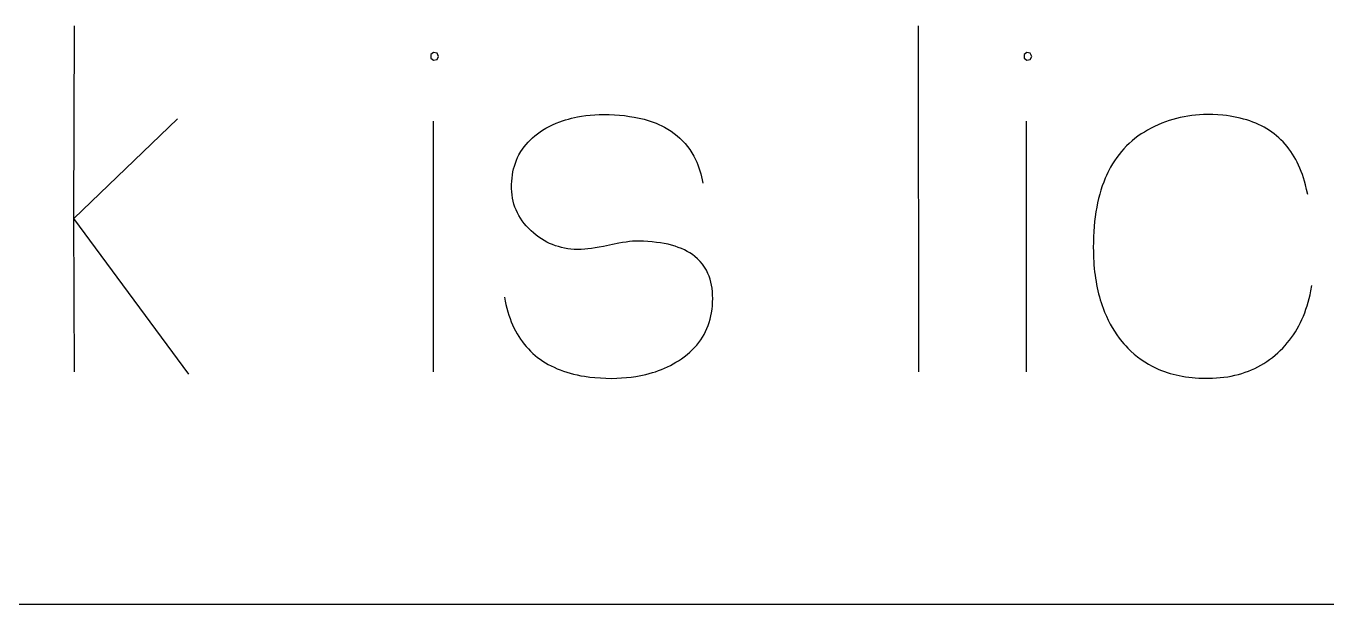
# Model space of a CAD drawing. Extents: x -180 to 180, y -173 to 173.
# Drawn here: x -44.76 to -33.56, y -11 to -6.02 of the extents above; entities that cross this region are included whole.
import ezdxf

# ---------------------------------------------------------------- set-up
doc = ezdxf.new("R2010")
doc.units = 0
doc.header["$MEASUREMENT"] = 0
doc.layers.get('0').update_dxf_attribs({"linetype": 'CONTINUOUS'})

msp = doc.modelspace()

# ---------------------------------------------------------------- linework, layer by layer
for p, q in [((-44.343, -7.678), (-44.339, -6.018)), ((-37.071, -6.018), (-37.068, -9)), ((-41.244, -6.246), (-41.267, -6.265)), ((-41.267, -6.265), (-41.267, -6.295)), ((-41.214, -6.253), (-41.244, -6.246)), ((-41.201, -6.28), (-41.214, -6.253)), ((-36.135, -6.246), (-36.158, -6.265)), ((-36.158, -6.265), (-36.158, -6.295)), ((-36.105, -6.253), (-36.135, -6.246)), ((-36.092, -6.28), (-36.105, -6.253)), ((-41.267, -6.295), (-41.244, -6.314)), ((-41.244, -6.314), (-41.214, -6.307)), ((-41.214, -6.307), (-41.201, -6.28)), ((-36.158, -6.295), (-36.135, -6.314)), ((-36.135, -6.314), (-36.105, -6.307)), ((-36.105, -6.307), (-36.092, -6.28)), ((-44.343, -7.678), (-43.452, -6.818)), ((-40.133, -6.835), (-40.108, -6.827)), ((-40.108, -6.827), (-40.083, -6.82)), ((-40.083, -6.82), (-40.058, -6.814)), ((-40.058, -6.814), (-40.032, -6.808)), ((-40.032, -6.808), (-40.006, -6.802)), ((-40.006, -6.802), (-39.97, -6.796)), ((-39.97, -6.796), (-39.933, -6.791)), ((-39.933, -6.791), (-39.895, -6.787)), ((-39.895, -6.787), (-39.857, -6.784)), ((-39.857, -6.784), (-39.818, -6.782)), ((-39.818, -6.782), (-39.778, -6.782)), ((-39.778, -6.782), (-39.731, -6.782)), ((-39.731, -6.782), (-39.686, -6.784)), ((-39.686, -6.784), (-39.642, -6.787)), ((-39.642, -6.787), (-39.599, -6.791)), ((-39.599, -6.791), (-39.557, -6.797)), ((-39.557, -6.797), (-39.517, -6.803)), ((-39.517, -6.803), (-39.488, -6.809)), ((-39.488, -6.809), (-39.459, -6.815)), ((-39.459, -6.815), (-39.431, -6.822)), ((-39.431, -6.822), (-39.404, -6.83)), ((-39.404, -6.83), (-39.378, -6.838)), ((-34.878, -6.824), (-34.909, -6.834)), ((-34.846, -6.815), (-34.878, -6.824)), ((-34.813, -6.807), (-34.846, -6.815)), ((-34.78, -6.801), (-34.813, -6.807)), ((-34.747, -6.795), (-34.78, -6.801)), ((-34.714, -6.79), (-34.747, -6.795)), ((-34.68, -6.786), (-34.714, -6.79)), ((-34.646, -6.784), (-34.68, -6.786)), ((-34.612, -6.782), (-34.646, -6.784)), ((-34.577, -6.782), (-34.612, -6.782)), ((-34.532, -6.782), (-34.577, -6.782)), ((-34.488, -6.785), (-34.532, -6.782)), ((-34.446, -6.788), (-34.488, -6.785)), ((-34.414, -6.791), (-34.446, -6.788)), ((-34.384, -6.795), (-34.414, -6.791)), ((-34.354, -6.8), (-34.384, -6.795)), ((-34.324, -6.806), (-34.354, -6.8)), ((-34.296, -6.812), (-34.324, -6.806)), ((-34.268, -6.82), (-34.296, -6.812)), ((-34.24, -6.828), (-34.268, -6.82)), ((-34.214, -6.836), (-34.24, -6.828)), ((-41.246, -9), (-41.246, -6.839)), ((-40.35, -6.948), (-40.327, -6.931)), ((-40.327, -6.931), (-40.305, -6.917)), ((-40.305, -6.917), (-40.277, -6.9)), ((-40.277, -6.9), (-40.248, -6.885)), ((-40.248, -6.885), (-40.219, -6.87)), ((-40.219, -6.87), (-40.188, -6.856)), ((-40.188, -6.856), (-40.157, -6.844)), ((-40.157, -6.844), (-40.133, -6.835)), ((-39.378, -6.838), (-39.352, -6.848)), ((-39.352, -6.848), (-39.327, -6.857)), ((-39.327, -6.857), (-39.303, -6.868)), ((-39.303, -6.868), (-39.279, -6.879)), ((-39.279, -6.879), (-39.256, -6.89)), ((-39.256, -6.89), (-39.227, -6.907)), ((-39.227, -6.907), (-39.199, -6.925)), ((-39.199, -6.925), (-39.172, -6.944)), ((-36.137, -9), (-36.137, -6.839)), ((-35.122, -6.932), (-35.15, -6.949)), ((-35.094, -6.915), (-35.122, -6.932)), ((-35.064, -6.899), (-35.094, -6.915)), ((-35.034, -6.884), (-35.064, -6.899)), ((-35.003, -6.87), (-35.034, -6.884)), ((-34.972, -6.857), (-35.003, -6.87)), ((-34.941, -6.845), (-34.972, -6.857)), ((-34.909, -6.834), (-34.941, -6.845)), ((-34.188, -6.846), (-34.214, -6.836)), ((-34.162, -6.856), (-34.188, -6.846)), ((-34.138, -6.867), (-34.162, -6.856)), ((-34.114, -6.879), (-34.138, -6.867)), ((-34.09, -6.891), (-34.114, -6.879)), ((-34.067, -6.904), (-34.09, -6.891)), ((-34.045, -6.918), (-34.067, -6.904)), ((-34.024, -6.933), (-34.045, -6.918)), ((-34.003, -6.949), (-34.024, -6.933)), ((-40.464, -7.059), (-40.448, -7.039)), ((-40.448, -7.039), (-40.43, -7.019)), ((-40.43, -7.019), (-40.412, -7.001)), ((-40.412, -7.001), (-40.392, -6.982)), ((-40.392, -6.982), (-40.372, -6.965)), ((-40.372, -6.965), (-40.35, -6.948)), ((-39.172, -6.944), (-39.147, -6.964)), ((-39.147, -6.964), (-39.122, -6.986)), ((-39.122, -6.986), (-39.099, -7.008)), ((-39.099, -7.008), (-39.078, -7.032)), ((-39.078, -7.032), (-39.057, -7.057)), ((-35.276, -7.052), (-35.298, -7.076)), ((-35.253, -7.03), (-35.276, -7.052)), ((-35.228, -7.008), (-35.253, -7.03)), ((-35.203, -6.988), (-35.228, -7.008)), ((-35.177, -6.968), (-35.203, -6.988)), ((-35.15, -6.949), (-35.177, -6.968)), ((-33.983, -6.965), (-34.003, -6.949)), ((-33.964, -6.982), (-33.983, -6.965)), ((-33.945, -7), (-33.964, -6.982)), ((-33.927, -7.018), (-33.945, -7)), ((-33.909, -7.037), (-33.927, -7.018)), ((-33.892, -7.057), (-33.909, -7.037)), ((-40.531, -7.176), (-40.521, -7.153)), ((-40.521, -7.153), (-40.51, -7.13)), ((-40.51, -7.13), (-40.493, -7.101)), ((-40.493, -7.101), (-40.479, -7.08)), ((-40.479, -7.08), (-40.464, -7.059)), ((-39.057, -7.057), (-39.038, -7.084)), ((-39.038, -7.084), (-39.021, -7.111)), ((-39.021, -7.111), (-39.004, -7.14)), ((-39.004, -7.14), (-38.989, -7.169)), ((-35.36, -7.152), (-35.379, -7.179)), ((-35.34, -7.125), (-35.36, -7.152)), ((-35.32, -7.1), (-35.34, -7.125)), ((-35.298, -7.076), (-35.32, -7.1)), ((-33.876, -7.078), (-33.892, -7.057)), ((-33.861, -7.1), (-33.876, -7.078)), ((-33.846, -7.122), (-33.861, -7.1)), ((-33.832, -7.145), (-33.846, -7.122)), ((-33.818, -7.169), (-33.832, -7.145)), ((-40.566, -7.302), (-40.561, -7.276)), ((-40.561, -7.276), (-40.555, -7.25)), ((-40.555, -7.25), (-40.548, -7.225)), ((-40.548, -7.225), (-40.54, -7.2)), ((-40.54, -7.2), (-40.531, -7.176)), ((-38.989, -7.169), (-38.978, -7.192)), ((-38.978, -7.192), (-38.968, -7.216)), ((-38.968, -7.216), (-38.959, -7.241)), ((-38.959, -7.241), (-38.951, -7.266)), ((-38.951, -7.266), (-38.943, -7.292)), ((-35.426, -7.259), (-35.437, -7.282)), ((-35.414, -7.236), (-35.426, -7.259)), ((-35.397, -7.207), (-35.414, -7.236)), ((-35.379, -7.179), (-35.397, -7.207)), ((-33.805, -7.193), (-33.818, -7.169)), ((-33.793, -7.219), (-33.805, -7.193)), ((-33.782, -7.245), (-33.793, -7.219)), ((-33.771, -7.272), (-33.782, -7.245)), ((-33.76, -7.299), (-33.771, -7.272)), ((-40.573, -7.385), (-40.572, -7.357)), ((-40.573, -7.419), (-40.573, -7.385)), ((-40.572, -7.357), (-40.569, -7.329)), ((-40.569, -7.329), (-40.566, -7.302)), ((-38.943, -7.292), (-38.936, -7.318)), ((-38.936, -7.318), (-38.93, -7.345)), ((-38.93, -7.345), (-38.925, -7.373)), ((-35.472, -7.363), (-35.484, -7.397)), ((-35.459, -7.33), (-35.472, -7.363)), ((-35.448, -7.306), (-35.459, -7.33)), ((-35.437, -7.282), (-35.448, -7.306)), ((-33.751, -7.328), (-33.76, -7.299)), ((-33.742, -7.357), (-33.751, -7.328)), ((-33.734, -7.387), (-33.742, -7.357)), ((-33.724, -7.428), (-33.734, -7.387)), ((-40.572, -7.447), (-40.573, -7.419)), ((-40.569, -7.474), (-40.572, -7.447)), ((-40.565, -7.501), (-40.569, -7.474)), ((-40.559, -7.528), (-40.565, -7.501)), ((-35.506, -7.468), (-35.516, -7.505)), ((-35.496, -7.432), (-35.506, -7.468)), ((-35.484, -7.397), (-35.496, -7.432)), ((-33.715, -7.47), (-33.724, -7.428)), ((-40.552, -7.554), (-40.559, -7.528)), ((-40.544, -7.579), (-40.552, -7.554)), ((-40.534, -7.604), (-40.544, -7.579)), ((-40.523, -7.628), (-40.534, -7.604)), ((-35.532, -7.581), (-35.539, -7.621)), ((-35.525, -7.543), (-35.532, -7.581)), ((-35.516, -7.505), (-35.525, -7.543)), ((-44.339, -9), (-44.343, -7.678)), ((-43.352, -9.018), (-44.343, -7.678)), ((-40.51, -7.652), (-40.523, -7.628)), ((-40.496, -7.675), (-40.51, -7.652)), ((-40.481, -7.698), (-40.496, -7.675)), ((-40.464, -7.72), (-40.481, -7.698)), ((-40.446, -7.742), (-40.464, -7.72)), ((-35.55, -7.704), (-35.554, -7.746)), ((-35.545, -7.662), (-35.55, -7.704)), ((-35.539, -7.621), (-35.545, -7.662)), ((-40.426, -7.762), (-40.446, -7.742)), ((-40.405, -7.783), (-40.426, -7.762)), ((-40.384, -7.802), (-40.405, -7.783)), ((-40.362, -7.82), (-40.384, -7.802)), ((-40.339, -7.837), (-40.362, -7.82)), ((-40.316, -7.852), (-40.339, -7.837)), ((-35.56, -7.834), (-35.561, -7.88)), ((-35.557, -7.79), (-35.56, -7.834)), ((-35.554, -7.746), (-35.557, -7.79)), ((-40.293, -7.867), (-40.316, -7.852)), ((-40.269, -7.88), (-40.293, -7.867)), ((-40.245, -7.892), (-40.269, -7.88)), ((-40.22, -7.902), (-40.245, -7.892)), ((-40.195, -7.912), (-40.22, -7.902)), ((-40.169, -7.92), (-40.195, -7.912)), ((-40.143, -7.927), (-40.169, -7.92)), ((-40.116, -7.933), (-40.143, -7.927)), ((-40.089, -7.938), (-40.116, -7.933)), ((-40.061, -7.942), (-40.089, -7.938)), ((-40.033, -7.944), (-40.061, -7.942)), ((-40.004, -7.945), (-40.033, -7.944)), ((-39.973, -7.945), (-40.004, -7.945)), ((-39.942, -7.943), (-39.973, -7.945)), ((-39.915, -7.94), (-39.942, -7.943)), ((-39.885, -7.936), (-39.915, -7.94)), ((-39.853, -7.931), (-39.885, -7.936)), ((-39.818, -7.925), (-39.853, -7.931)), ((-39.781, -7.918), (-39.818, -7.925)), ((-39.703, -7.901), (-39.781, -7.918)), ((-39.649, -7.89), (-39.703, -7.901)), ((-39.616, -7.884), (-39.649, -7.89)), ((-39.585, -7.88), (-39.616, -7.884)), ((-39.557, -7.876), (-39.585, -7.88)), ((-39.531, -7.874), (-39.557, -7.876)), ((-39.502, -7.873), (-39.531, -7.874)), ((-39.477, -7.873), (-39.502, -7.873)), ((-39.437, -7.874), (-39.477, -7.873)), ((-39.398, -7.876), (-39.437, -7.874)), ((-39.361, -7.879), (-39.398, -7.876)), ((-39.325, -7.883), (-39.361, -7.879)), ((-39.291, -7.887), (-39.325, -7.883)), ((-39.257, -7.893), (-39.291, -7.887)), ((-39.225, -7.9), (-39.257, -7.893)), ((-39.194, -7.908), (-39.225, -7.9)), ((-39.165, -7.916), (-39.194, -7.908)), ((-39.137, -7.926), (-39.165, -7.916)), ((-39.11, -7.937), (-39.137, -7.926)), ((-39.084, -7.948), (-39.11, -7.937)), ((-39.06, -7.961), (-39.084, -7.948)), ((-35.561, -7.88), (-35.562, -7.926)), ((-35.562, -7.926), (-35.561, -7.958)), ((-39.037, -7.974), (-39.06, -7.961)), ((-39.015, -7.989), (-39.037, -7.974)), ((-38.994, -8.004), (-39.015, -7.989)), ((-38.97, -8.025), (-38.994, -8.004)), ((-38.948, -8.047), (-38.97, -8.025)), ((-38.929, -8.071), (-38.948, -8.047)), ((-35.561, -7.958), (-35.561, -7.988)), ((-35.561, -7.988), (-35.559, -8.019)), ((-35.559, -8.019), (-35.558, -8.049)), ((-35.558, -8.049), (-35.556, -8.078)), ((-38.911, -8.096), (-38.929, -8.071)), ((-38.895, -8.123), (-38.911, -8.096)), ((-38.881, -8.151), (-38.895, -8.123)), ((-38.871, -8.175), (-38.881, -8.151)), ((-38.863, -8.199), (-38.871, -8.175)), ((-35.556, -8.078), (-35.553, -8.107)), ((-35.553, -8.107), (-35.55, -8.136)), ((-35.55, -8.136), (-35.547, -8.165)), ((-35.547, -8.165), (-35.543, -8.193)), ((-38.856, -8.225), (-38.863, -8.199)), ((-38.85, -8.252), (-38.856, -8.225)), ((-38.846, -8.279), (-38.85, -8.252)), ((-38.843, -8.308), (-38.846, -8.279)), ((-35.543, -8.193), (-35.538, -8.22)), ((-35.538, -8.22), (-35.533, -8.247)), ((-35.533, -8.247), (-35.528, -8.274)), ((-35.528, -8.274), (-35.522, -8.301)), ((-33.688, -8.301), (-33.68, -8.256)), ((-40.634, -8.356), (-40.628, -8.389)), ((-40.628, -8.389), (-40.621, -8.42)), ((-38.841, -8.337), (-38.843, -8.308)), ((-38.84, -8.368), (-38.841, -8.337)), ((-38.841, -8.399), (-38.84, -8.368)), ((-35.522, -8.301), (-35.516, -8.327)), ((-35.516, -8.327), (-35.509, -8.352)), ((-35.509, -8.352), (-35.502, -8.377)), ((-35.502, -8.377), (-35.494, -8.402)), ((-33.72, -8.43), (-33.711, -8.399)), ((-33.711, -8.399), (-33.702, -8.367)), ((-33.702, -8.367), (-33.695, -8.334)), ((-33.695, -8.334), (-33.688, -8.301)), ((-40.621, -8.42), (-40.614, -8.451)), ((-40.614, -8.451), (-40.605, -8.481)), ((-40.605, -8.481), (-40.596, -8.51)), ((-40.596, -8.51), (-40.586, -8.539)), ((-38.855, -8.517), (-38.85, -8.489)), ((-38.85, -8.489), (-38.846, -8.46)), ((-38.846, -8.46), (-38.842, -8.43)), ((-38.842, -8.43), (-38.841, -8.399)), ((-35.494, -8.402), (-35.486, -8.427)), ((-35.486, -8.427), (-35.478, -8.451)), ((-35.478, -8.451), (-35.464, -8.486)), ((-35.464, -8.486), (-35.449, -8.52)), ((-33.752, -8.519), (-33.74, -8.49)), ((-33.74, -8.49), (-33.73, -8.46)), ((-33.73, -8.46), (-33.72, -8.43)), ((-40.586, -8.539), (-40.575, -8.567)), ((-40.575, -8.567), (-40.564, -8.594)), ((-40.564, -8.594), (-40.552, -8.62)), ((-40.552, -8.62), (-40.539, -8.645)), ((-38.89, -8.626), (-38.879, -8.6)), ((-38.879, -8.6), (-38.87, -8.573)), ((-38.87, -8.573), (-38.862, -8.545)), ((-38.862, -8.545), (-38.855, -8.517)), ((-35.449, -8.52), (-35.433, -8.554)), ((-35.433, -8.554), (-35.416, -8.587)), ((-35.416, -8.587), (-35.398, -8.618)), ((-35.398, -8.618), (-35.379, -8.649)), ((-33.806, -8.628), (-33.791, -8.602)), ((-33.791, -8.602), (-33.777, -8.575)), ((-33.777, -8.575), (-33.764, -8.547)), ((-33.764, -8.547), (-33.752, -8.519)), ((-40.539, -8.645), (-40.525, -8.67)), ((-40.525, -8.67), (-40.511, -8.694)), ((-40.511, -8.694), (-40.496, -8.717)), ((-40.496, -8.717), (-40.48, -8.739)), ((-38.96, -8.746), (-38.943, -8.723)), ((-38.943, -8.723), (-38.928, -8.7)), ((-38.928, -8.7), (-38.914, -8.676)), ((-38.914, -8.676), (-38.901, -8.651)), ((-38.901, -8.651), (-38.89, -8.626)), ((-35.379, -8.649), (-35.359, -8.679)), ((-35.359, -8.679), (-35.338, -8.708)), ((-35.338, -8.708), (-35.315, -8.737)), ((-33.891, -8.75), (-33.872, -8.727)), ((-33.872, -8.727), (-33.854, -8.704)), ((-33.854, -8.704), (-33.837, -8.679)), ((-33.837, -8.679), (-33.821, -8.654)), ((-33.821, -8.654), (-33.806, -8.628)), ((-40.48, -8.739), (-40.464, -8.761)), ((-40.464, -8.761), (-40.446, -8.782)), ((-40.446, -8.782), (-40.428, -8.802)), ((-40.428, -8.802), (-40.409, -8.821)), ((-40.409, -8.821), (-40.39, -8.84)), ((-40.39, -8.84), (-40.37, -8.857)), ((-39.061, -8.85), (-39.038, -8.83)), ((-39.038, -8.83), (-39.017, -8.81)), ((-39.017, -8.81), (-38.997, -8.79)), ((-38.997, -8.79), (-38.978, -8.768)), ((-38.978, -8.768), (-38.96, -8.746)), ((-35.315, -8.737), (-35.299, -8.757)), ((-35.299, -8.757), (-35.282, -8.776)), ((-35.282, -8.776), (-35.264, -8.795)), ((-35.264, -8.795), (-35.237, -8.821)), ((-35.237, -8.821), (-35.209, -8.847)), ((-35.209, -8.847), (-35.18, -8.87)), ((-33.996, -8.856), (-33.973, -8.836)), ((-33.973, -8.836), (-33.951, -8.815)), ((-33.951, -8.815), (-33.93, -8.794)), ((-33.93, -8.794), (-33.91, -8.773)), ((-33.91, -8.773), (-33.891, -8.75)), ((-40.37, -8.857), (-40.349, -8.874)), ((-40.349, -8.874), (-40.327, -8.891)), ((-40.327, -8.891), (-40.304, -8.906)), ((-40.304, -8.906), (-40.281, -8.921)), ((-40.281, -8.921), (-40.257, -8.935)), ((-40.257, -8.935), (-40.232, -8.948)), ((-40.232, -8.948), (-40.207, -8.96)), ((-39.255, -8.967), (-39.23, -8.956)), ((-39.23, -8.956), (-39.205, -8.944)), ((-39.205, -8.944), (-39.181, -8.931)), ((-39.181, -8.931), (-39.157, -8.917)), ((-39.157, -8.917), (-39.134, -8.903)), ((-39.134, -8.903), (-39.11, -8.887)), ((-39.11, -8.887), (-39.085, -8.869)), ((-39.085, -8.869), (-39.061, -8.85)), ((-35.18, -8.87), (-35.15, -8.893)), ((-35.15, -8.893), (-35.119, -8.913)), ((-35.119, -8.913), (-35.087, -8.933)), ((-35.087, -8.933), (-35.054, -8.951)), ((-35.054, -8.951), (-35.02, -8.967)), ((-34.171, -8.969), (-34.144, -8.956)), ((-34.144, -8.956), (-34.118, -8.941)), ((-34.118, -8.941), (-34.092, -8.926)), ((-34.092, -8.926), (-34.067, -8.91)), ((-34.067, -8.91), (-34.043, -8.893)), ((-34.043, -8.893), (-34.019, -8.875)), ((-34.019, -8.875), (-33.996, -8.856)), ((-40.207, -8.96), (-40.181, -8.972)), ((-40.181, -8.972), (-40.154, -8.983)), ((-40.154, -8.983), (-40.126, -8.993)), ((-40.126, -8.993), (-40.097, -9.002)), ((-40.097, -9.002), (-40.068, -9.011)), ((-40.068, -9.011), (-40.038, -9.019)), ((-40.038, -9.019), (-40.008, -9.026)), ((-40.008, -9.026), (-39.976, -9.032)), ((-39.976, -9.032), (-39.944, -9.037)), ((-39.944, -9.037), (-39.9, -9.044)), ((-39.9, -9.044), (-39.855, -9.048)), ((-39.855, -9.048), (-39.808, -9.052)), ((-39.808, -9.052), (-39.76, -9.054)), ((-39.76, -9.054), (-39.711, -9.055)), ((-39.711, -9.055), (-39.667, -9.054)), ((-39.667, -9.054), (-39.625, -9.052)), ((-39.625, -9.052), (-39.583, -9.049)), ((-39.583, -9.049), (-39.542, -9.044)), ((-39.542, -9.044), (-39.503, -9.039)), ((-39.503, -9.039), (-39.473, -9.034)), ((-39.473, -9.034), (-39.444, -9.028)), ((-39.444, -9.028), (-39.416, -9.021)), ((-39.416, -9.021), (-39.388, -9.014)), ((-39.388, -9.014), (-39.36, -9.006)), ((-39.36, -9.006), (-39.333, -8.998)), ((-39.333, -8.998), (-39.307, -8.988)), ((-39.307, -8.988), (-39.281, -8.978)), ((-39.281, -8.978), (-39.255, -8.967)), ((-35.02, -8.967), (-34.997, -8.978)), ((-34.997, -8.978), (-34.973, -8.987)), ((-34.973, -8.987), (-34.949, -8.996)), ((-34.949, -8.996), (-34.924, -9.005)), ((-34.924, -9.005), (-34.899, -9.012)), ((-34.899, -9.012), (-34.874, -9.019)), ((-34.874, -9.019), (-34.848, -9.026)), ((-34.848, -9.026), (-34.821, -9.031)), ((-34.821, -9.031), (-34.795, -9.037)), ((-34.795, -9.037), (-34.767, -9.041)), ((-34.767, -9.041), (-34.74, -9.045)), ((-34.74, -9.045), (-34.711, -9.048)), ((-34.711, -9.048), (-34.683, -9.051)), ((-34.683, -9.051), (-34.654, -9.053)), ((-34.654, -9.053), (-34.624, -9.054)), ((-34.624, -9.054), (-34.594, -9.054)), ((-34.594, -9.054), (-34.568, -9.054)), ((-34.568, -9.054), (-34.534, -9.054)), ((-34.534, -9.054), (-34.501, -9.052)), ((-34.501, -9.052), (-34.468, -9.049)), ((-34.468, -9.049), (-34.436, -9.046)), ((-34.436, -9.046), (-34.404, -9.041)), ((-34.404, -9.041), (-34.373, -9.035)), ((-34.373, -9.035), (-34.342, -9.029)), ((-34.342, -9.029), (-34.312, -9.021)), ((-34.312, -9.021), (-34.283, -9.013)), ((-34.283, -9.013), (-34.254, -9.003)), ((-34.254, -9.003), (-34.226, -8.993)), ((-34.226, -8.993), (-34.198, -8.981)), ((-34.198, -8.981), (-34.171, -8.969)), ((-179.908, -11), (116.091, -11))]:
    msp.add_line(p, q)

doc.saveas('drawing.dxf')
